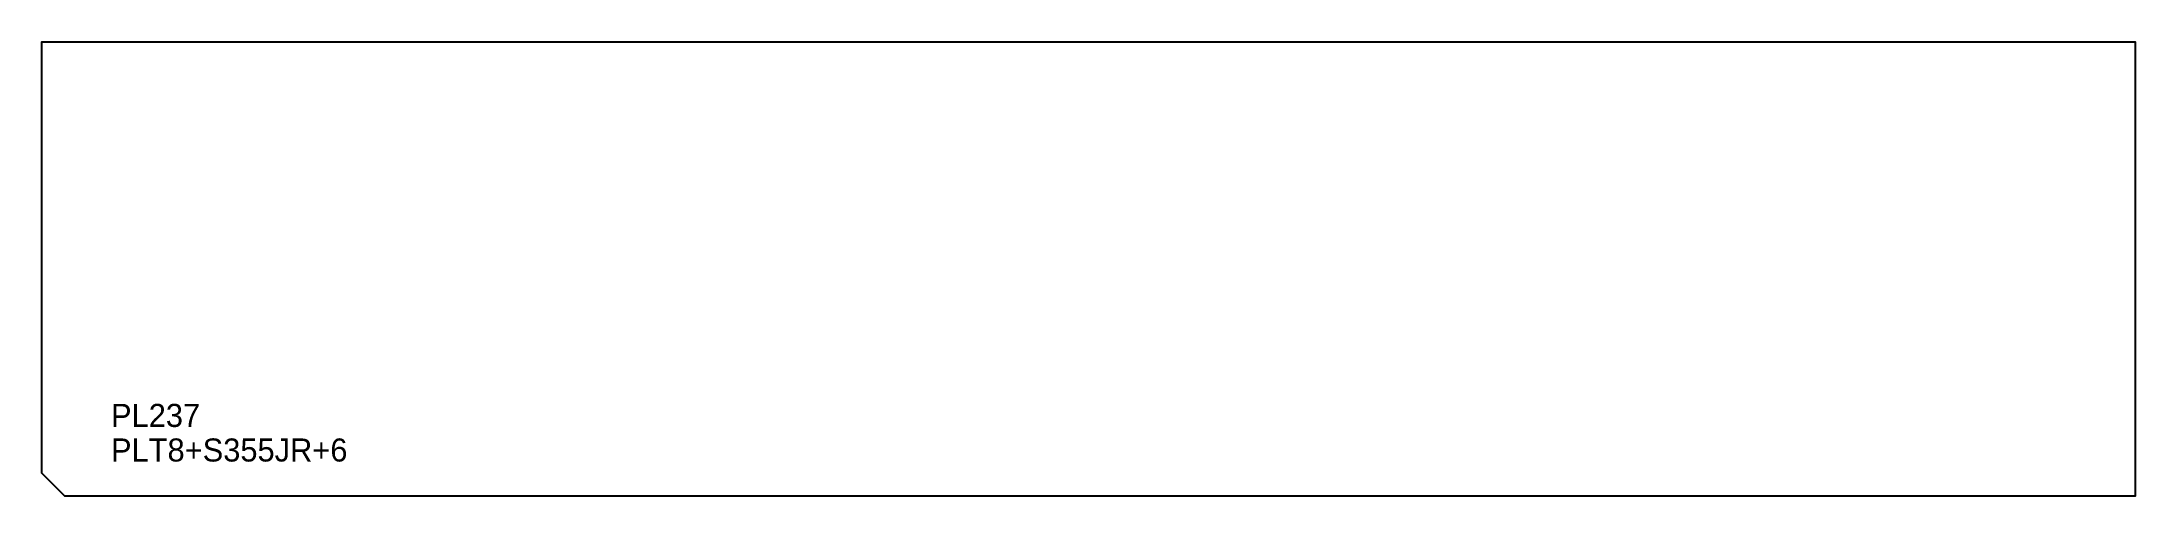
# Model space of a CAD drawing. Extents: x 0 to 908, y 0 to 197.
import ezdxf

# ---------------------------------------------------------------- set-up
doc = ezdxf.new("R2010")
doc.units = 0
for name, color, linetype in [('CUT', 7, 'CONTINUOUS'), ('SCRIBE', 3, 'CONTINUOUS'), ('TEXT', 7, 'CONTINUOUS')]:
    doc.layers.add(name, color=color, linetype=linetype)

msp = doc.modelspace()

# ---------------------------------------------------------------- linework, layer by layer
at = {"layer": 'CUT', "color": 7, "linetype": 'CONTINUOUS'}
msp.add_lwpolyline([(0, 10), (0, 197), (908.2, 197), (908.2, 0), (10, 0)], close=True, dxfattribs=at)

# ---------------------------------------------------------------- texts
at = {"layer": 'SCRIBE', "color": 3}
msp.add_text('PL237', height=10, dxfattribs=at).set_placement((30, 30))
at = {"layer": 'TEXT', "color": 7}
msp.add_text('PLT8+S355JR+6', height=10, dxfattribs=at).set_placement((30, 15))

doc.saveas('drawing.dxf')
